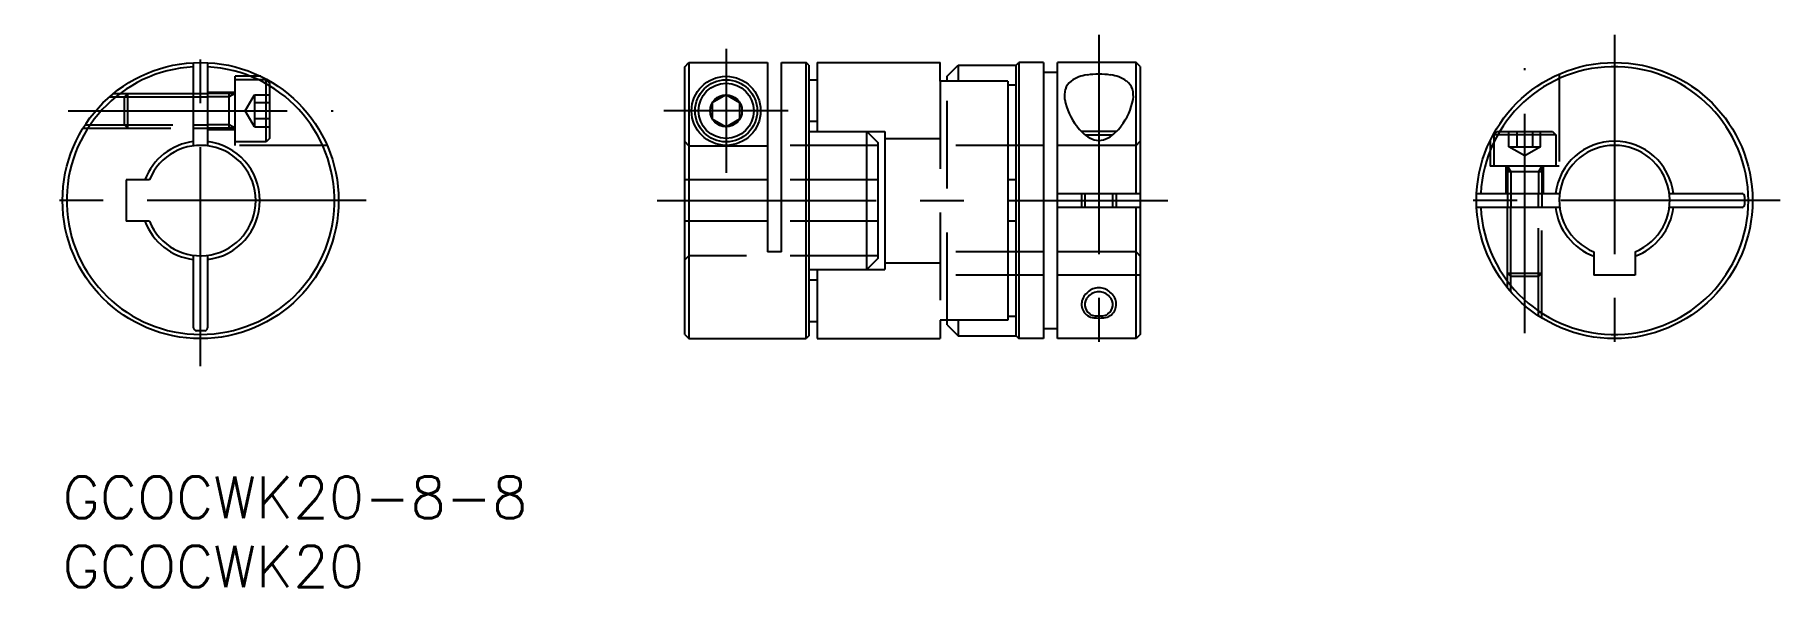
# Model space of a CAD drawing. Extents: x -2 to 124, y -8 to 32.
import ezdxf

# ---------------------------------------------------------------- set-up
doc = ezdxf.new("R2010")
doc.units = 0
doc.header["$LTSCALE"] = 0.5
doc.linetypes.add('CENTER', pattern=[50.8, 31.75, -6.35, 6.35, -6.35])
doc.linetypes.add('DASHED', pattern=[19.05, 12.7, -6.35])
for name, color, linetype in [('MSM_CENTER', 1, 'CENTER'), ('MSM_CONTINUOUS', 7, 'CONTINUOUS'), ('MSM_DASHED', 4, 'DASHED'), ('MSM_NARROW', 5, 'CONTINUOUS'), ('MSM_PART_NUMBER', 7, 'CONTINUOUS')]:
    doc.layers.add(name, color=color, linetype=linetype)
doc.styles.get("Standard").update_dxf_attribs({"font": 'txt.shx', "height": 2, "bigfont": 'bigfont.shx'})

# ---------------------------------------------------------------- blocks, each defined once
blk = doc.blocks.new('*U27')
at = {"layer": 'MSM_PART_NUMBER'}
blk.add_text('GCOCWK20-8-8', height=3, dxfattribs=at).set_placement((0, -3))
blk = doc.blocks.new('*U28')
at = {"layer": 'MSM_PART_NUMBER'}
blk.add_text('GCOCWK20', height=3, dxfattribs=at).set_placement((0, -8))

msp = doc.modelspace()

# ---------------------------------------------------------------- linework, layer by layer
at = {"layer": 'MSM_CENTER'}
for p, q in [((10, 8), (10, 32)), ((75.07, 32), (75.07, 8)), ((112.42, 32), (112.42, 8)), ((48.07, 31), (48.07, 22)), ((105.92, 10.4), (105.92, 29.6)), ((0.4, 26.5), (19.6, 26.5)), ((52.57, 26.5), (43.57, 26.5)), ((22, 20), (-2, 20)), ((43.07, 20), (80.07, 20)), ((124.42, 20), (100.42, 20))]:
    msp.add_line(p, q, dxfattribs=at)
at = {"layer": 'MSM_CONTINUOUS'}
for p, q in [((9.5, 23.97), (9.5, 29.99)), ((10.5, 29.99), (10.5, 23.97)), ((45.07, 29.69), (45.37, 29.99)), ((45.07, 10.3), (45.07, 29.69)), ((45.37, 29.99), (45.37, 10)), ((45.37, 29.99), (51.07, 29.99)), ((51.07, 29.99), (51.07, 16.29)), ((52.07, 16.29), (52.07, 30)), ((52.07, 30), (53.87, 30)), ((53.87, 10), (53.87, 30)), ((54.07, 29.8), (53.87, 30)), ((54.07, 29.8), (54.07, 10.2)), ((54.67, 30), (54.67, 25)), ((54.67, 30), (63.57, 30)), ((63.57, 28.66), (63.57, 30)), ((64.07, 29), (64.87, 29.8)), ((64.87, 29.8), (64.87, 28.66)), ((64.87, 29.8), (69.07, 29.8)), ((69.07, 29.8), (69.27, 30)), ((69.07, 10.2), (69.07, 29.8)), ((69.27, 30), (69.27, 10)), ((71.07, 30), (69.27, 30)), ((71.07, 30), (71.07, 10)), ((71.07, 29.29), (72.07, 29.29)), ((72.07, 10), (72.07, 30)), ((77.77, 30), (72.07, 30)), ((77.77, 20.5), (77.77, 30)), ((78.07, 29.7), (77.77, 30)), ((78.07, 29.7), (78.07, 10.3)), ((54.07, 28.75), (54.67, 28.75)), ((68.47, 28.66), (63.57, 28.66)), ((64.07, 28.66), (64.07, 29)), ((68.47, 28.66), (68.47, 11.34)), ((69.07, 28.37), (68.47, 28.37)), ((9.5, 27.75), (10.5, 27.75)), ((48.07, 27.65), (47.07, 27.08)), ((47.07, 27.08), (47.07, 25.92)), ((49.07, 27.08), (48.07, 27.65)), ((49.07, 25.92), (49.07, 27.08)), ((47.07, 25.92), (48.07, 25.35)), ((48.07, 25.35), (49.07, 25.92)), ((54.07, 25.75), (54.67, 25.75)), ((9.5, 25.25), (10.5, 25.25)), ((54.07, 25), (59.57, 25)), ((58.27, 25), (59.07, 24.2)), ((58.27, 15), (58.27, 25)), ((59.07, 24.2), (59.07, 15.8)), ((59.57, 25), (59.57, 15)), ((76.34, 25), (73.81, 25)), ((74.09, 24.75), (76.05, 24.75)), ((4.6, 21.5), (4.6, 18.5)), ((6.29, 21.5), (4.6, 21.5)), ((69.07, 21.5), (68.47, 21.5)), ((72.07, 20.5), (78.07, 20.5)), ((73.82, 20.5), (73.82, 19.5)), ((76.32, 20.5), (76.32, 19.5)), ((102.43, 20.5), (108.45, 20.5)), ((104.67, 20.5), (104.67, 19.5)), ((107.17, 20.5), (107.17, 19.5)), ((78.07, 19.5), (72.07, 19.5)), ((77.77, 10), (77.77, 19.5)), ((108.45, 19.5), (102.43, 19.5)), ((6.29, 18.5), (4.6, 18.5)), ((69.07, 18.5), (68.47, 18.5)), ((9.5, 10.77), (9.5, 16.03)), ((10.5, 16.03), (10.5, 10.77)), ((52.07, 16.29), (51.07, 16.29)), ((59.07, 15.8), (58.27, 15)), ((110.92, 16.29), (110.92, 14.6)), ((113.92, 16.29), (113.92, 14.6)), ((54.07, 15), (59.57, 15)), ((54.07, 14.25), (54.67, 14.25)), ((54.67, 15), (54.67, 10)), ((113.92, 14.6), (110.92, 14.6)), ((68.47, 11.63), (69.07, 11.63)), ((45.07, 10.3), (45.37, 10)), ((54.07, 10.2), (53.87, 10)), ((54.07, 11.25), (54.67, 11.25)), ((63.57, 11.34), (63.57, 10)), ((68.47, 11.34), (63.57, 11.34)), ((64.07, 11), (64.07, 11.34)), ((64.07, 11), (64.87, 10.2)), ((64.87, 11.34), (64.87, 10.2)), ((64.87, 10.2), (69.07, 10.2)), ((69.07, 10.2), (69.27, 10)), ((72.07, 10.71), (71.07, 10.71)), ((78.07, 10.3), (77.77, 10)), ((45.37, 10), (53.87, 10)), ((54.67, 10), (63.57, 10)), ((71.07, 10), (69.27, 10)), ((77.77, 10), (72.07, 10))]:
    msp.add_line(p, q, dxfattribs=at)
at = {"layer": 'MSM_CONTINUOUS', "color": 7, "linetype": 'CONTINUOUS'}
for p, q in [((116.39, 20.5), (121.65, 20.5)), ((121.85, 20.3), (121.85, 19.7)), ((121.65, 19.5), (116.39, 19.5)), ((10.3, 10.57), (9.7, 10.57))]:
    msp.add_line(p, q, dxfattribs=at)
at = {"layer": 'MSM_CONTINUOUS'}
for centre, radius in [((10, 20), 10), ((112.42, 20), 10), ((48.07, 26.5), 2.5), ((48.07, 26.5), 2.25), ((48.07, 26.5), 2), ((48.07, 26.5), 1.15)]:
    msp.add_circle(centre, radius, dxfattribs=at)
for centre, radius, start, end in [((10, 20), 9.7, 92.9547, 87.0453), ((74.52, 26.6), 2.52, 96.7769, 125.4498), ((75.07, 23.7), 5.46, 81.0479, 98.9521), ((75.62, 26.6), 2.52, 54.5502, 83.2231), ((112.42, 20), 9.7, 182.9547, 177.0453), ((74.29, 27.58), 1.72, 163.713, 188.6898), ((73.81, 27.68), 1.23, 127.5756, 161.6908), ((76.34, 27.68), 1.23, 18.3092, 52.4244), ((75.85, 27.58), 1.72, 351.3102, 16.287), ((76.95, 28.15), 4.43, 190.7443, 218.3186), ((73.2, 28.15), 4.43, 321.6814, 349.2557), ((75.93, 27.15), 3.02, 215.4266, 239.6854), ((74.22, 27.15), 3.02, 300.3146, 324.5734), ((10, 20), 4.3, 96.6774, 159.5838), ((10, 20), 4.3, 276.6774, 83.3226), ((75.07, 25.67), 1.31, 239.4067, 300.5933), ((112.42, 20), 4.3, 6.6774, 173.3226), ((10, 20), 4, 202.0243, 157.9757), ((112.42, 20), 4, 292.0243, 247.9757), ((112.42, 20), 4.3, 186.6774, 249.5838), ((112.42, 20), 4.3, 290.4162, 353.3226), ((10, 20), 4.3, 200.4162, 263.3226), ((74.88, 12.46), 0.822, 135.3453, 235.0296), ((75.07, 12.37), 1.02, 40.7242, 139.2758), ((75.26, 12.46), 0.822, 304.9704, 44.6547), ((74.83, 12.38), 0.728, 234.7816, 266.5837), ((75.07, 15.31), 3.67, 265.5669, 274.4331), ((75.31, 12.38), 0.728, 273.4163, 305.2184)]:
    msp.add_arc(centre, radius, start, end, dxfattribs=at)
at = {"layer": 'MSM_CONTINUOUS', "color": 7, "linetype": 'CONTINUOUS'}
for centre, start, end in [((121.65, 20.3), 0, 90), ((121.65, 19.7), 270, 0), ((9.7, 10.77), 180, 270), ((10.3, 10.77), 270, 0)]:
    msp.add_arc(centre, 0.2, start, end, dxfattribs=at)
at = {"layer": 'MSM_DASHED'}
for p, q in [((108.42, 29.17), (108.42, 22.5)), ((10.5, 27.85), (12.5, 27.85)), ((14.36, 29), (12.5, 29)), ((12.5, 24), (12.5, 29)), ((14.75, 28.75), (12.5, 28.75)), ((14.75, 28.75), (15, 28.5)), ((14.75, 24.25), (14.75, 28.75)), ((15, 28.5), (15, 24.5)), ((63.57, 28.66), (63.57, 11.34)), ((64.07, 11.34), (64.07, 28.66)), ((3.39, 27.51), (9.5, 27.51)), ((3.68, 27.75), (9.5, 27.75)), ((4.5, 27.51), (4.74, 27.75)), ((4.5, 25.49), (4.5, 27.51)), ((4.74, 25.25), (4.74, 27.75)), ((12.5, 27.75), (10.5, 27.75)), ((12.08, 27.51), (10.5, 27.51)), ((12.5, 27.75), (12.08, 27.51)), ((12.08, 25.25), (12.08, 27.75)), ((13.23, 26.5), (13.9, 27.65)), ((13.9, 27.65), (13.9, 25.35)), ((13.9, 27.65), (15, 27.65)), ((15, 27.08), (13.9, 27.08)), ((1.64, 25.49), (9.5, 25.49)), ((4.5, 25.49), (4.74, 25.25)), ((12.08, 25.49), (10.5, 25.49)), ((12.5, 25.25), (12.08, 25.49)), ((13.9, 25.35), (13.23, 26.5)), ((15, 25.92), (13.9, 25.92)), ((13.9, 25.35), (15, 25.35)), ((1.49, 25.25), (9.5, 25.25)), ((12.5, 25.25), (10.5, 25.25)), ((10.5, 25.15), (12.5, 25.15)), ((14.75, 24.25), (12.5, 24.25)), ((15, 24.5), (14.75, 24.25)), ((45.37, 23.97), (45.07, 24.27)), ((59.57, 24.5), (63.57, 24.5)), ((77.77, 24), (78.07, 24.3)), ((103.42, 24.36), (103.42, 22.5)), ((103.67, 24.75), (103.92, 25)), ((103.67, 24.75), (103.67, 22.5)), ((108.17, 24.75), (103.67, 24.75)), ((103.92, 25), (107.92, 25)), ((104.76, 23.9), (104.76, 25)), ((105.34, 25), (105.34, 23.9)), ((106.49, 25), (106.49, 23.9)), ((107.07, 23.9), (107.07, 25)), ((107.92, 25), (108.17, 24.75)), ((108.17, 24.75), (108.17, 22.5)), ((19.17, 24), (12.5, 24)), ((45.37, 23.97), (51.07, 23.97)), ((59.07, 24), (52.07, 24)), ((71.07, 24), (64.07, 24)), ((77.77, 24), (72.07, 24)), ((104.76, 23.9), (107.07, 23.9)), ((105.92, 23.23), (104.76, 23.9)), ((107.07, 23.9), (105.92, 23.23)), ((51.07, 21.5), (45.07, 21.5)), ((59.07, 21.5), (52.07, 21.5)), ((108.42, 22.5), (103.42, 22.5)), ((104.57, 20.5), (104.57, 22.5)), ((104.67, 22.5), (104.91, 22.08)), ((104.67, 22.5), (104.67, 20.5)), ((107.17, 22.08), (104.67, 22.08)), ((104.91, 22.08), (104.91, 20.5)), ((107.17, 22.5), (106.92, 22.08)), ((106.92, 22.08), (106.92, 20.5)), ((107.17, 22.5), (107.17, 20.5)), ((107.27, 20.5), (107.27, 22.5)), ((104.67, 13.68), (104.67, 19.5)), ((104.91, 13.39), (104.91, 19.5)), ((106.92, 11.64), (106.92, 19.5)), ((107.17, 11.49), (107.17, 19.5)), ((51.07, 18.5), (45.07, 18.5)), ((59.07, 18.5), (52.07, 18.5)), ((45.37, 16), (45.07, 15.7)), ((59.07, 16), (45.37, 16)), ((59.57, 15.5), (63.57, 15.5)), ((71.07, 16.29), (64.07, 16.29)), ((77.77, 16.29), (72.07, 16.29)), ((77.77, 16.29), (78.07, 15.97)), ((71.07, 14.6), (64.07, 14.6)), ((78.07, 14.6), (72.07, 14.6)), ((104.67, 14.74), (107.17, 14.74)), ((104.67, 14.74), (104.91, 14.5)), ((106.92, 14.5), (104.91, 14.5)), ((106.92, 14.5), (107.17, 14.74))]:
    msp.add_line(p, q, dxfattribs=at)
at = {"layer": 'MSM_NARROW'}
for p, q in [((9.5, 27.51), (10.5, 27.51)), ((9.5, 25.49), (10.5, 25.49)), ((74.06, 20.5), (74.06, 19.5)), ((76.08, 19.5), (76.08, 20.5)), ((104.91, 20.5), (104.91, 19.5)), ((106.92, 19.5), (106.92, 20.5))]:
    msp.add_line(p, q, dxfattribs=at)
for centre, radius, start, end in [((74.84, 12.5), 1.02, 135.3453, 235.0296), ((75.13, 12.35), 1.34, 102.4655, 139.3594), ((75.07, 12.53), 1.15, 78.3356, 101.6644), ((75.01, 12.35), 1.34, 40.6406, 77.5345), ((75.31, 12.5), 1.02, 304.9704, 44.6547), ((74.77, 12.41), 0.904, 234.7816, 266.5837), ((75.07, 16.04), 4.55, 265.5669, 274.4331), ((75.37, 12.41), 0.904, 273.4163, 305.2184)]:
    msp.add_arc(centre, radius, start, end, dxfattribs=at)

# ---------------------------------------------------------------- block references
at = {"layer": 'MSM_CONTINUOUS'}
for name in ['*U27', '*U28']:
    msp.add_blockref(name, (0, 0), dxfattribs=at)

doc.saveas('drawing.dxf')
